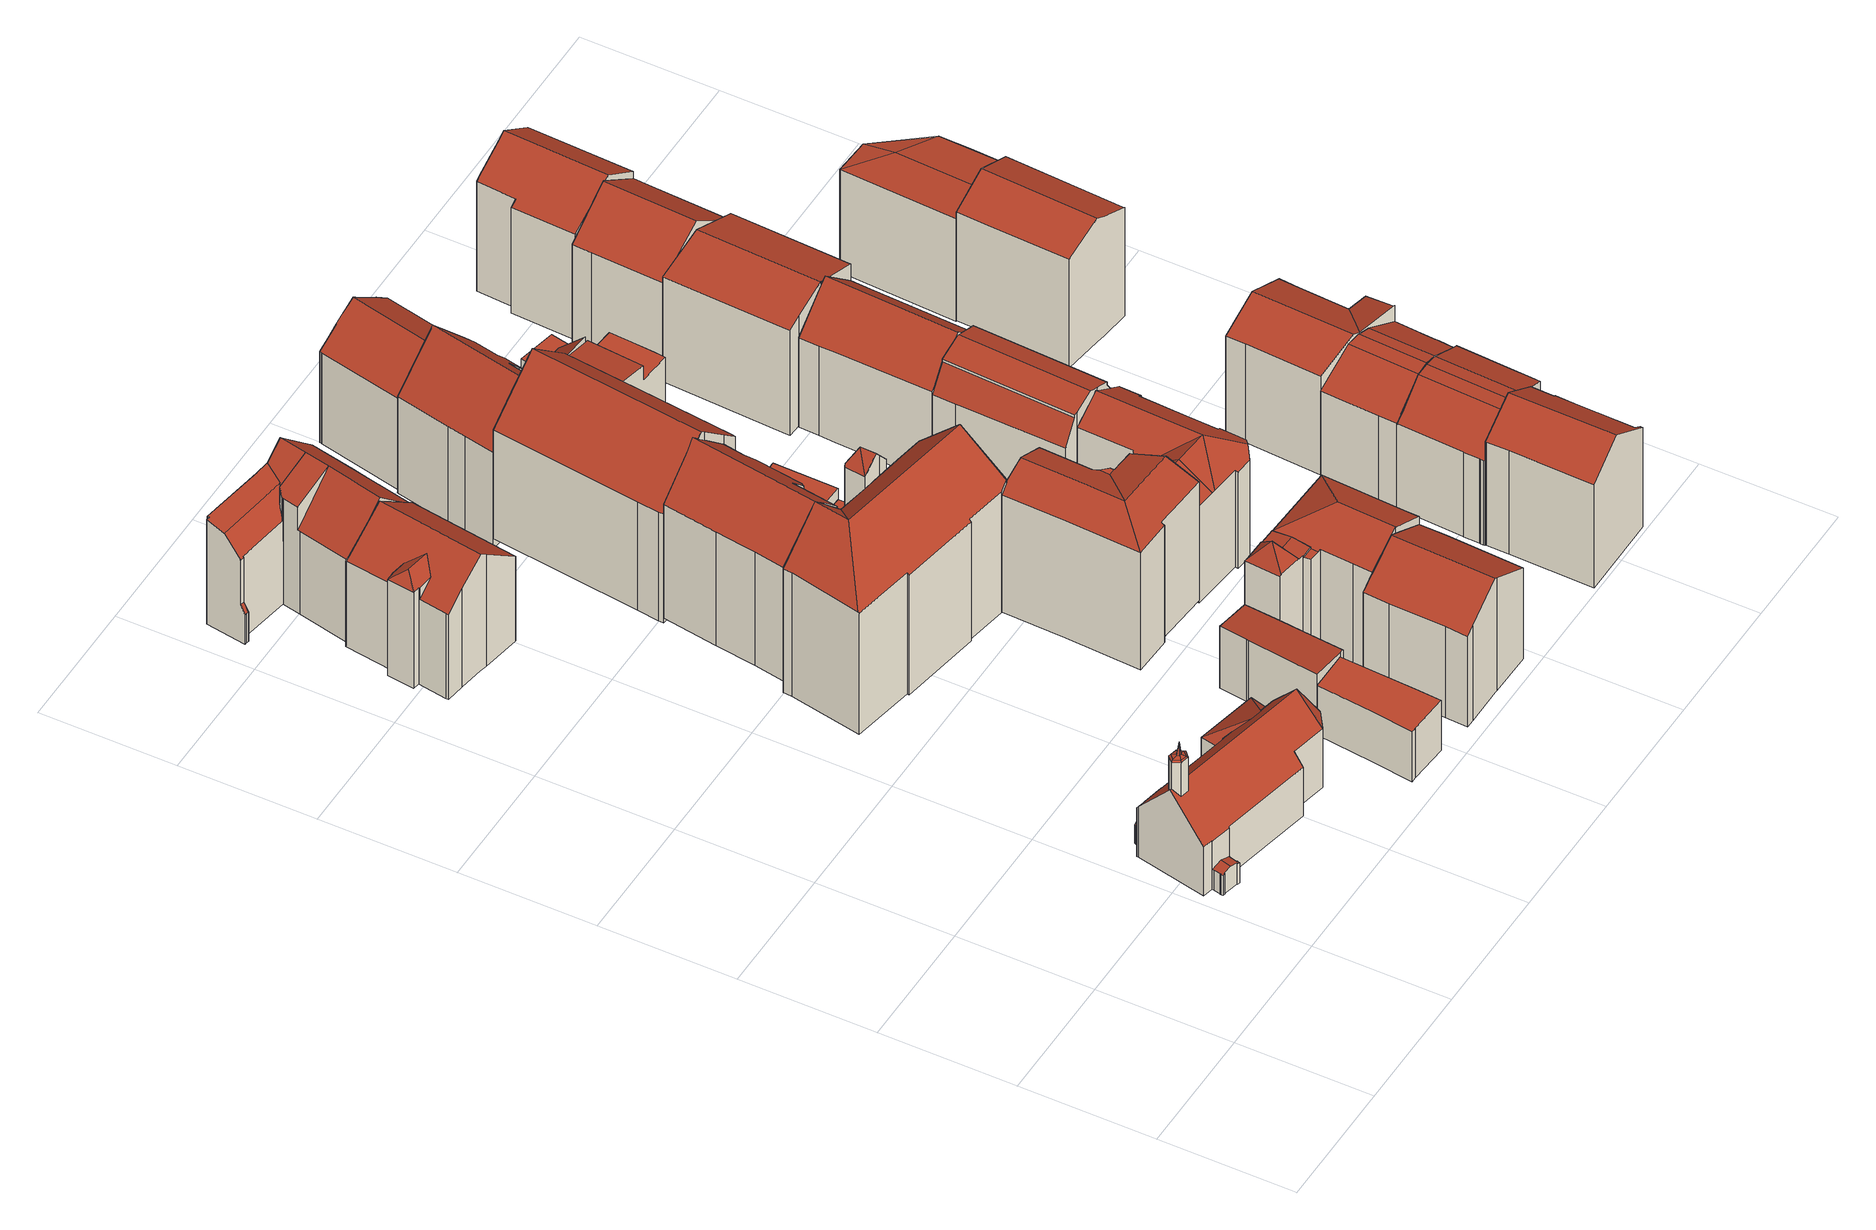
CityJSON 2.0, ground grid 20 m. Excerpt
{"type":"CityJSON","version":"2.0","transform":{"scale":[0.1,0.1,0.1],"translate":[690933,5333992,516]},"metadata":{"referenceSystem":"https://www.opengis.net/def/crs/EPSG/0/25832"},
"CityObjects":{
"building1":{"type":"Building","attributes":{"name":"St. Stephan","Gemeindeschluessel":"09162000","HoeheDach":"541.600","HoeheGrund":"519.610","Methode":"2000","NiedrigsteTraufeDesGebaeudes":"522.670","Geometrietyp2DReferenz":"3000","function":"31001_3041","roofType":"3100","measuredHeight":21.99,"storeysAboveGround":1},"geometry":[{"type":"MultiSurface","lod":"2","boundaries":[[[0,1,2,3]],[[4,5,6]],[[7,8,4]],[[4,6,9]],[[6,5,10,11]],[[12,13,14,15]],[[16,17,18,19,20,21,22,23,24]],[[25,26,27,28,29]],[[30,31,32]],[[33,34,35,36]],[[37,38,39,40]],[[41,15,14,23,22]],[[42,43,44,45]],[[46,47,48,49]],[[50,51,29,52,31]],[[53,54,13,12]],[[55,56,57,58]],[[59,60,61,62]],[[25,63,64,65,66,67,68,69,0,3,55,58,53,12,15,41,70,71,72,73,74,75,76,77,37,40,78,79,80,81,42,45,82,83,84,59,62,85,86,46,49,87,33,36,26]],[[63,51,50,64]],[[88,89,28,27,35,90]],[[41,22,21,70]],[[89,52,29,28]],[[75,74,17,16,91,92]],[[8,5,4]],[[66,65,93,30,32]],[[14,13,54,57,56,2,1,94,24,23]],[[84,95,60,59]],[[96,97,9,98]],[[99,100,101,102]],[[103,104,39,38,105,106,102,107,108,109,31,52,88,90,110,111,112,48,47]],[[67,113,114,68]],[[100,96,98,101]],[[115,116,114,113,32,31,109,117,99,102,106,118,92,91]],[[30,93,50,31]],[[98,11,119,101]],[[8,120,10,5]],[[3,2,56,55]],[[121,122,120,123]],[[103,124,125,126,104]],[[80,127,128,81]],[[36,35,27,26]],[[62,61,129,85]],[[73,18,17,74]],[[120,122,130,10]],[[109,122,121,117]],[[72,19,18,73]],[[125,131,44,43,128,127,132,133,134,126]],[[46,86,135,124,103,47]],[[58,57,54,53]],[[9,6,11,98]],[[77,105,38,37]],[[121,123,96,100]],[[115,91,16,24,94]],[[79,132,127,80]],[[88,52,89]],[[113,67,66,32]],[[102,101,119,107]],[[83,136,95,84]],[[124,135,129,61,60,95,136,137,131,125]],[[123,7,97,96]],[[82,45,44,131,137]],[[25,29,51,63]],[[117,121,100,99]],[[71,20,19,72]],[[75,92,118,76]],[[85,129,135,86]],[[87,138,34,33]],[[110,90,35,34,138]],[[64,50,93,65]],[[7,4,97]],[[77,76,118,106,105]],[[97,4,9]],[[87,49,48,112,139,138]],[[81,128,43,42]],[[82,137,136,83]],[[78,40,39,104,126,134]],[[110,138,139,111]],[[11,10,130,119]],[[134,133,78]],[[123,120,8,7]],[[0,69,116,115,94,1]],[[139,112,111]],[[107,119,130,108]],[[78,133,132,79]],[[108,130,122,109]],[[68,114,116,69]],[[70,21,20,71]]],"semantics":{"surfaces":[{"type":"WallSurface"},{"type":"RoofSurface"},{"type":"GroundSurface"}],"values":[0,1,1,1,1,0,1,0,1,0,0,0,0,0,1,0,0,0,2,0,1,0,0,0,1,0,1,0,1,0,1,0,1,1,1,1,1,0,1,0,0,0,0,0,1,0,0,1,0,0,1,0,1,0,0,0,0,0,0,1,1,0,0,0,0,0,0,0,1,0,1,0,1,0,0,0,0,1,1,0,1,0,0,0,0,0,0,0]}}]},
"building2":{"type":"Building","attributes":{"Gemeindeschluessel":"09162000","HoeheDach":"539.620","HoeheGrund":"519.571","Methode":"2000","NiedrigsteTraufeDesGebaeudes":"534.230","Geometrietyp2DReferenz":"3000","function":"31001_1000","roofType":"3100","measuredHeight":20.05,"storeysAboveGround":4},"geometry":[{"type":"MultiSurface","lod":"2","boundaries":[[[140,141,142,143,144,145]],[[145,144,146,147]],[[143,142,148,149,150]],[[151,152,153,154,155,156]],[[157,158,159,150,149]],[[160,161,162]],[[163,160,162,156,155,164]],[[165,162,161,166]],[[163,167,168,169,161,160]],[[170,171,159,158]],[[140,145,147,152,151,165,166,172,170,158,157,173,141]],[[164,155,154]],[[170,172,169,168,174,171]],[[143,150,159,171,174,167,163,164,154,153,146,144]],[[157,149,148,173]],[[147,146,153,152]],[[174,168,167]],[[151,156,162,165]],[[173,148,142,141]],[[172,166,161,169]]],"semantics":{"surfaces":[{"type":"WallSurface"},{"type":"RoofSurface"},{"type":"GroundSurface"}],"values":[0,0,1,0,0,1,1,0,1,0,2,0,0,1,0,0,0,0,0,0]}}]},
"building3":{"type":"Building","attributes":{"Gemeindeschluessel":"09162000","HoeheDach":"540.103","HoeheGrund":"519.562","Methode":"2000","NiedrigsteTraufeDesGebaeudes":"524.624","Geometrietyp2DReferenz":"3000","function":"31001_1000","roofType":"2100","measuredHeight":20.54,"storeysAboveGround":4},"geometry":[{"type":"MultiSurface","lod":"2","boundaries":[[[175,176,177,178]],[[179,180,181,182,183,184]],[[185,186,187,188]],[[189,190,191,192]],[[193,194,195,186,185,196]],[[197,198,199,200]],[[201,202,190,189]],[[203,204,177,176,199,198,205,206]],[[207,192,191,208,209,206,205]],[[200,199,176,175]],[[210,211,187,186,195,184,183]],[[158,180,179,194,193,201,189,192,207,197,200,175,178,212,213,214,215,157]],[[158,216,181,180]],[[207,205,198,197]],[[212,178,177,204,217,218]],[[213,219,220,214]],[[215,221,222,157]],[[158,157,222,223,216]],[[214,220,221,215]],[[211,217,204,203,188]],[[222,221,220,219,218,217,211,210,223]],[[212,218,219,213]],[[188,187,211]],[[224,225,209,208]],[[201,193,196,225,224,202]],[[223,210,182,181,216]],[[225,196,185,188,203,206,209]],[[210,183,182]],[[179,184,195,194]],[[190,202,224,208,191]]],"semantics":{"surfaces":[{"type":"WallSurface"},{"type":"RoofSurface"},{"type":"GroundSurface"}],"values":[0,0,0,0,0,0,0,1,0,0,1,2,0,0,0,0,0,0,0,1,1,0,0,0,0,1,1,0,0,1]}}]},
"building4":{"type":"Building","attributes":{"Gemeindeschluessel":"09162000","HoeheDach":"526.042","HoeheGrund":"517.400","Methode":"1000","NiedrigsteTraufeDesGebaeudes":"526.042","Geometrietyp2DReferenz":"3000","function":"31001_9998","roofType":"1000","measuredHeight":8.64,"storeysAboveGround":3},"geometry":[{"type":"MultiSurface","lod":"2","boundaries":[[[226,227,228,229,230,231,232,233,234,235]],[[236,237,227,226,235,238]],[[239,240,241,237,236,238,242,243,244,245]],[[240,229,228,241]],[[241,228,227,237]],[[235,234,233,243,242,238]],[[232,231,245,244,243,233]],[[240,239,245,231,230,229]]],"semantics":{"surfaces":[{"type":"RoofSurface"},{"type":"WallSurface"},{"type":"GroundSurface"}],"values":[0,1,2,1,1,1,1,1]}}]},
"building5":{"type":"Building","attributes":{"Gemeindeschluessel":"09162000","HoeheDach":"545.500","HoeheGrund":"517.655","Methode":"2000","NiedrigsteTraufeDesGebaeudes":"538.181","Geometrietyp2DReferenz":"3000","function":"31001_1000","roofType":"3100","measuredHeight":27.84,"storeysAboveGround":5},"geometry":[{"type":"MultiSurface","lod":"2","boundaries":[[[246,247,248,249,250]],[[251,252,253,254,255]],[[251,255,256,257]],[[254,258,249,248,259,260,261,262,256,255]],[[258,263,264,250,249]],[[251,257,265,266,267,268,247,246,269,270,271,272,273,274,252]],[[274,275,253,252]],[[272,276,277,273]],[[254,253,275,277,276,278,279,258]],[[257,256,262,265]],[[273,277,275,274]],[[260,267,266,261]],[[278,271,270,280,279]],[[246,250,264,269]],[[265,262,261,266]],[[268,259,248,247]],[[271,278,276,272]],[[270,269,264,263,280]],[[267,260,259,268]],[[279,280,263,258]]],"semantics":{"surfaces":[{"type":"WallSurface"},{"type":"RoofSurface"},{"type":"GroundSurface"}],"values":[0,0,0,1,1,2,0,0,1,0,0,0,0,0,0,0,0,0,0,1]}}]},
"building6":{"type":"Building","attributes":{"Gemeindeschluessel":"09162000","HoeheDach":"545.510","HoeheGrund":"519.600","Methode":"1000","NiedrigsteTraufeDesGebaeudes":"537.905","Geometrietyp2DReferenz":"3000","function":"31001_1000","roofType":"3100","measuredHeight":25.91,"storeysAboveGround":5},"geometry":[{"type":"MultiSurface","lod":"2","boundaries":[[[263,281,282,283,284,285,286]],[[287,288,289,290]],[[291,292,293,294]],[[295,296,297,298,299,300,289,288,293,292,301,302,281,263]],[[303,286,285,304]],[[305,306,307,298,297,296]],[[308,299,298,307]],[[309,283,282,310]],[[290,311,308,307,306,305,312,313,303,304,314,309,310,315,316,317,291,294,287]],[[313,312,305,296,295,263,286,303]],[[301,292,291,317,316,302]],[[281,302,316,315,310,282]],[[314,284,283,309]],[[308,311,290,289,300,299]],[[294,293,288,287]],[[304,285,284,314]]],"semantics":{"surfaces":[{"type":"RoofSurface"},{"type":"WallSurface"},{"type":"GroundSurface"}],"values":[0,1,1,0,1,1,1,1,2,1,1,1,1,1,1,1]}}]},
"building7":{"type":"Building","attributes":{"Gemeindeschluessel":"09162000","HoeheDach":"527.859","HoeheGrund":"517.197","Methode":"1000","NiedrigsteTraufeDesGebaeudes":"526.526","Geometrietyp2DReferenz":"3000","function":"31001_1000","roofType":"2100","measuredHeight":10.66,"storeysAboveGround":3},"geometry":[{"type":"MultiSurface","lod":"2","boundaries":[[[318,319,320,321]],[[322,323,324,325]],[[325,324,319,318]],[[326,327,328,329]],[[330,331,327,326]],[[332,333,329,328,334,335]],[[321,320,336,337]],[[338,332,335,339,323,322]],[[337,336,331,330]],[[329,333,332,338,322,325,318,321,337,330,326]],[[323,339,335,334,328,327,331,336,320,319,324]]],"semantics":{"surfaces":[{"type":"WallSurface"},{"type":"GroundSurface"},{"type":"RoofSurface"}],"values":[0,0,0,0,0,0,0,0,0,1,2]}}]},
"building8":{"type":"Building","attributes":{"Gemeindeschluessel":"09162000","HoeheDach":"545.134","HoeheGrund":"518.835","Methode":"2000","NiedrigsteTraufeDesGebaeudes":"537.544","Geometrietyp2DReferenz":"3000","function":"31001_1000","roofType":"3100","measuredHeight":26.3,"storeysAboveGround":6},"geometry":[{"type":"MultiSurface","lod":"2","boundaries":[[[340,341,342,343]],[[344,345,346,347]],[[348,349,350,351,352,353]],[[354,355,356,357]],[[358,359,360,361]],[[361,362,344,347,354,357,363,364,340,343,353,352,351,365,366,367,368,358]],[[363,357,356,369,370,364]],[[371,372,366,365,351,350]],[[356,355,346,345,373,360,359,374,375,369]],[[347,346,355,354]],[[375,374,368,367,366,372]],[[364,370,341,340]],[[343,342,348,353]],[[368,374,359,358]],[[370,369,375,372,371,350,349,348,342,341]],[[362,373,345,344]],[[361,360,373,362]]],"semantics":{"surfaces":[{"type":"WallSurface"},{"type":"GroundSurface"},{"type":"RoofSurface"}],"values":[0,0,0,0,0,1,0,0,2,0,0,0,0,0,2,0,0]}}]},
"building9":{"type":"Building","attributes":{"Gemeindeschluessel":"09162000","HoeheDach":"544.350","HoeheGrund":"517.580","Methode":"2000","NiedrigsteTraufeDesGebaeudes":"522.026","Geometrietyp2DReferenz":"3000","function":"31001_1000","roofType":"1000","measuredHeight":26.77,"storeysAboveGround":1},"geometry":[{"type":"MultiSurface","lod":"2","boundaries":[[[376,377,378,274]],[[376,274,379,380,381,272,382,383,384,385,386,387,388,389,390,391,392,393,394]],[[395,396,397,398]],[[399,398,400]],[[391,401,402,392]],[[403,404,405,406,407]],[[407,408,397,409,403]],[[409,397,396,410]],[[392,402,411,393]],[[404,412,405]],[[406,405,412,389,388,387]],[[413,414,408,407,406,387,386,385,384]],[[398,414,413,400]],[[381,380,379,415,410,396,395,416,272]],[[383,400,413,384]],[[404,417,401,391,390,389,412]],[[416,395,398,399]],[[382,272,416,399,400,383]],[[274,378,415,379]],[[415,378,377,418,411,402,401,417,409,410]],[[398,397,408,414]],[[403,409,417,404]],[[393,411,418,394]],[[394,418,377,376]]],"semantics":{"surfaces":[{"type":"WallSurface"},{"type":"GroundSurface"},{"type":"RoofSurface"}],"values":[0,1,2,2,0,2,0,0,0,2,0,0,2,0,0,0,2,0,0,2,2,0,0,0]}}]},
"building10":{"type":"Building","attributes":{"Gemeindeschluessel":"09162000","HoeheDach":"536.397","HoeheGrund":"516.670","Methode":"1000","NiedrigsteTraufeDesGebaeudes":"532.346","Geometrietyp2DReferenz":"3000","function":"31001_9998","roofType":"3100","measuredHeight":19.73,"storeysAboveGround":4},"geometry":[{"type":"MultiSurface","lod":"2","boundaries":[[[419,420,421,422]],[[423,424,425,426]],[[427,428,429,430,431,432,433,434]],[[435,436,437,438]],[[438,437,439,440]],[[419,422,441,442,423,426,435,438,440,433,432,431,430,443]],[[442,441,444,445,424,423]],[[430,429,446,443]],[[443,446,420,419]],[[444,421,420,446,429,428,445]],[[426,425,436,435]],[[424,445,428,427,434,439,437,436,425]],[[422,421,444,441]],[[440,439,434,433]]],"semantics":{"surfaces":[{"type":"WallSurface"},{"type":"GroundSurface"},{"type":"RoofSurface"}],"values":[0,0,0,0,0,1,0,0,0,2,0,2,0,0]}}]},
"building11":{"type":"Building","attributes":{"Gemeindeschluessel":"09162000","HoeheDach":"540.119","HoeheGrund":"517.720","Methode":"2000","NiedrigsteTraufeDesGebaeudes":"537.859","Geometrietyp2DReferenz":"3000","function":"31001_1000","roofType":"3100","measuredHeight":22.4,"storeysAboveGround":5},"geometry":[{"type":"MultiSurface","lod":"2","boundaries":[[[447,448,449,450]],[[451,452,453,454,455,456,457,447,450,458,459,460,461,462,463,464,465,466,467]],[[460,468,469,461]],[[470,471,448,447,457,456]],[[454,472,473,455]],[[461,469,474,462]],[[475,476,477,478]],[[478,477,474,469,468,479,480,481]],[[482,452,451,467,483,484]],[[485,484,483,486,475,478,481]],[[455,473,470,456]],[[473,472,487,482,484,485,481,470]],[[466,465,464,476,475,486]],[[453,452,482,487,472,454]],[[479,468,460,459,458,488]],[[481,480,479,488,449,448,471,470]],[[466,486,483,467]],[[450,449,488,458]],[[477,476,464,463,462,474]]],"semantics":{"surfaces":[{"type":"WallSurface"},{"type":"GroundSurface"},{"type":"RoofSurface"}],"values":[0,1,0,0,0,0,2,2,0,2,0,2,0,0,0,2,0,0,0]}}]},
"building12":{"type":"Building","attributes":{"Gemeindeschluessel":"09162000","HoeheDach":"537.380","HoeheGrund":"516.340","Methode":"2000","NiedrigsteTraufeDesGebaeudes":"533.740","Geometrietyp2DReferenz":"3000","function":"31001_1000","roofType":"3200","measuredHeight":21.04,"storeysAboveGround":4},"geometry":[{"type":"MultiSurface","lod":"2","boundaries":[[[489,490,491]],[[492,493,494,495]],[[496,497,498,499,500,501,502,503]],[[504,505,506,507]],[[508,509,510,511]],[[512,513,514,515,516]],[[500,499,505,504]],[[511,510,517,518]],[[507,506,519,520]],[[521,522,523,498,497,524,492,525,517,510,509]],[[493,492,524,497,496,526]],[[504,507,520,527,508,511,518,528,529,530,531,532,533,534,516,515,535,502,501,500]],[[536,537,538]],[[490,539,514,513]],[[528,518,517,525,540,529]],[[491,490,513,512]],[[541,542,543,536]],[[489,537,536,543,542,544,539,490]],[[545,544,542]],[[539,544,545,503,502,535,515,514]],[[530,529,540,495,494,546,531]],[[534,533,532,531,546,538,537,489,491,512,516]],[[526,496,503,545,542,541]],[[523,499,498]],[[546,494,493,526,541,536,538]],[[540,525,492,495]],[[527,520,519,522,521,509,508]],[[519,506,505,499,523,522]]],"semantics":{"surfaces":[{"type":"RoofSurface"},{"type":"WallSurface"},{"type":"GroundSurface"}],"values":[0,1,1,1,1,1,1,1,1,0,1,2,1,0,1,0,1,0,1,1,1,1,0,0,0,0,1,0]}}]},
"building13":{"type":"Building","attributes":{"Gemeindeschluessel":"09162000","HoeheDach":"525.950","HoeheGrund":"518.640","Methode":"2000","NiedrigsteTraufeDesGebaeudes":"525.950","Geometrietyp2DReferenz":"3000","function":"31001_2000","roofType":"1000","measuredHeight":7.31},"geometry":[{"type":"MultiSurface","lod":"2","boundaries":[[[547,548,549,550]],[[547,550,551,552,553,554]],[[547,554,555,548]],[[548,555,556,557,558,549]],[[550,549,558,551]],[[551,558,557,552]],[[556,555,554,553,552,557]]],"semantics":{"surfaces":[{"type":"WallSurface"},{"type":"GroundSurface"},{"type":"RoofSurface"}],"values":[0,1,0,2,0,0,0]}}]},
"building14":{"type":"Building","attributes":{"Gemeindeschluessel":"09162000","HoeheDach":"541.120","HoeheGrund":"517.080","Methode":"2000","NiedrigsteTraufeDesGebaeudes":"530.320","Geometrietyp2DReferenz":"3000","function":"31001_9998","roofType":"3100","measuredHeight":24.04,"storeysAboveGround":4},"geometry":[{"type":"MultiSurface","lod":"2","boundaries":[[[559,560,561,562,563,564,565,566,567,568,569,570,571,572,573,574,575,576,577,578,579,580,581]],[[577,576,582,583,584,585]],[[564,586,587,565]],[[588,589,574,573]],[[578,590,591,579]],[[561,560,592,593,594]],[[569,595,596,570]],[[597,582,576,575]],[[580,598,599,581]],[[600,594,593,601,587,586,602]],[[559,603,592,560]],[[604,605,568,567]],[[563,602,586,564]],[[571,606,607,572]],[[562,600,602,563]],[[608,609,584,583]],[[597,589,588,607,606,596,595,605,604,610,601,593,592,603,608,583,582]],[[559,581,599,609,608,603]],[[599,598,591,590,585,584,609]],[[568,605,595,569]],[[566,610,604,567]],[[574,589,597,575]],[[579,591,598,580]],[[600,562,561,594]],[[572,607,588,573]],[[570,596,606,571]],[[577,585,590,578]],[[566,565,587,601,610]]],"semantics":{"surfaces":[{"type":"GroundSurface"},{"type":"WallSurface"},{"type":"RoofSurface"}],"values":[0,1,1,1,1,1,1,1,1,2,1,1,1,1,1,1,2,1,2,1,1,1,1,1,1,1,1,1]}}]},
"building15":{"type":"Building","attributes":{"Gemeindeschluessel":"09162000","HoeheDach":"538.233","HoeheGrund":"517.670","Methode":"1000","NiedrigsteTraufeDesGebaeudes":"533.382","Geometrietyp2DReferenz":"3000","function":"31001_1000","roofType":"3100","measuredHeight":20.56,"storeysAboveGround":4},"geometry":[{"type":"MultiSurface","lod":"2","boundaries":[[[611,612,613,614,615,616,617,618,619,620,621,622,623,624,625,626,627]],[[619,628,629,620]],[[615,630,631,616]],[[624,632,633,625]],[[625,633,634,626]],[[626,634,635,627]],[[611,636,637,612]],[[614,613,638,639,630,615]],[[640,641,622,621,620,629]],[[612,637,638,613]],[[638,637,636,635,634,633,632,642,639]],[[643,644,618,617]],[[639,642,641,640,629,628,644,643,631,630]],[[618,644,628,619]],[[616,631,643,617]],[[642,632,624,623,622,641]],[[627,635,636,611]]],"semantics":{"surfaces":[{"type":"GroundSurface"},{"type":"WallSurface"},{"type":"RoofSurface"}],"values":[0,1,1,1,1,1,1,1,1,1,2,1,2,1,1,1,1]}}]},
"building16":{"type":"Building","attributes":{"Gemeindeschluessel":"09162000","HoeheDach":"537.794","HoeheGrund":"516.930","Methode":"2000","NiedrigsteTraufeDesGebaeudes":"534.367","Geometrietyp2DReferenz":"3000","function":"31001_1000","roofType":"2100","measuredHeight":20.86,"storeysAboveGround":5},"geometry":[{"type":"MultiSurface","lod":"2","boundaries":[[[645,646,647,599,648]],[[649,650,651,652,653]],[[654,655,649,653,645,648,656]],[[652,646,645,653]],[[657,599,647,658]],[[656,648,599,657]],[[646,652,651,659,660,658,647]],[[661,655,654,656,657,658,660,659]],[[655,661,659,651,650,649]]],"semantics":{"surfaces":[{"type":"RoofSurface"},{"type":"WallSurface"},{"type":"GroundSurface"}],"values":[0,0,1,1,1,1,1,2,1]}}]},
"building17":{"type":"Building","attributes":{"Gemeindeschluessel":"09162000","HoeheDach":"537.196","HoeheGrund":"517.220","Methode":"2000","NiedrigsteTraufeDesGebaeudes":"533.615","Geometrietyp2DReferenz":"3000","function":"31001_1000","roofType":"3100","measuredHeight":19.98,"storeysAboveGround":4},"geometry":[{"type":"MultiSurface","lod":"2","boundaries":[[[662,663,664,665,666,667,668,669,670,671,672,673,674,675,676,677,678,679,680,681,682,683,684,685,686,687]],[[688,689,690,691,692,693,694,695,696,697,698,699,700]],[[687,695,694,662]],[[670,701,702,671]],[[681,703,704,682]],[[700,699,698,705,704,703,706,707]],[[700,707,708]],[[685,697,696,686]],[[676,709,710,677]],[[665,664,663,693,692,691]],[[711,700,708,712]],[[707,706,713,714]],[[662,694,693,663]],[[712,708,715,716]],[[708,707,714,710,709,715]],[[665,691,690,666]],[[713,706,703,681,680,679]],[[669,717,701,670]],[[716,715,709,676,675,674]],[[710,714,713,679,678,677]],[[705,698,697,685,684,683,682,704]],[[702,701,717,688,700,711]],[[666,690,689,667]],[[686,696,695,687]],[[673,672,671,702,711,712,716,674]],[[669,668,667,689,688,717]]],"semantics":{"surfaces":[{"type":"GroundSurface"},{"type":"RoofSurface"},{"type":"WallSurface"}],"values":[0,1,2,2,2,1,1,2,2,2,1,1,2,1,1,2,2,2,2,2,2,1,2,2,2,2]}}]},
"building18":{"type":"Building","attributes":{"Gemeindeschluessel":"09162000","HoeheDach":"537.987","HoeheGrund":"517.260","Methode":"2000","NiedrigsteTraufeDesGebaeudes":"532.392","Geometrietyp2DReferenz":"3000","function":"31001_1000","roofType":"3100","measuredHeight":20.73,"storeysAboveGround":4},"geometry":[{"type":"MultiSurface","lod":"2","boundaries":[[[718,719,720,721,722,723,724,725,726,727,728,729,730,731,732]],[[733,719,718,732,734,735,736]],[[737,738,739,740,741,742,743]],[[744,734,732,731]],[[745,738,737,743,746,747,748,749,750,751,744,731,730,729,728,727,726]],[[752,753,721,720,754]],[[749,748,752,754,733,736,750]],[[736,735,734,744,751,750]],[[747,746,743,742,755,753,752,748]],[[745,756,739,738]],[[733,754,720,719]],[[726,725,756,745]],[[739,756,725,724,740]],[[724,723,741,740]],[[755,742,741,723,722,721,753]]],"semantics":{"surfaces":[{"type":"WallSurface"},{"type":"RoofSurface"},{"type":"GroundSurface"}],"values":[0,1,0,0,2,1,0,0,0,0,0,0,1,0,1]}}]},
"building19":{"type":"Building","attributes":{"Gemeindeschluessel":"09162000","HoeheDach":"522.756","HoeheGrund":"517.091","Methode":"1000","NiedrigsteTraufeDesGebaeudes":"522.121","Geometrietyp2DReferenz":"3000","function":"31001_2000","roofType":"1000","measuredHeight":5.67},"geometry":[{"type":"MultiSurface","lod":"2","boundaries":[[[757,758,759,760]],[[761,760,759,762,763,764,580]],[[765,766,767,768]],[[764,769,770,579,771,580]],[[759,758,772,773,774,767,766,775,762]],[[763,775,776,770,769,764]],[[777,778,779,774,773,772]],[[776,766,765,579,770]],[[775,766,776]],[[778,777,757,760,761,580,771,579,765,768,779]],[[777,772,758,757]],[[768,767,774,779]],[[775,763,762]]],"semantics":{"surfaces":[{"type":"WallSurface"},{"type":"RoofSurface"},{"type":"GroundSurface"}],"values":[0,0,0,0,1,1,0,0,0,2,0,0,0]}}]},
"building20":{"type":"Building","attributes":{"Gemeindeschluessel":"09162000","HoeheDach":"519.410","HoeheGrund":"517.196","Methode":"2000","NiedrigsteTraufeDesGebaeudes":"519.410","Geometrietyp2DReferenz":"3000","function":"31001_2000","roofType":"1000","measuredHeight":2.21},"geometry":[{"type":"MultiSurface","lod":"2","boundaries":[[[780,781,782,783]],[[784,785,786,787]],[[781,788,786,785,789,782]],[[783,790,784,787,791,780]],[[783,782,789,790]],[[791,788,781,780]],[[790,789,785,784]],[[787,786,788,791]]],"semantics":{"surfaces":[{"type":"WallSurface"},{"type":"RoofSurface"},{"type":"GroundSurface"}],"values":[0,0,1,2,0,0,0,0]}}]},
"building21":{"type":"Building","attributes":{"Gemeindeschluessel":"09162000","HoeheDach":"538.640","HoeheGrund":"517.011","Methode":"2000","NiedrigsteTraufeDesGebaeudes":"534.213","Geometrietyp2DReferenz":"3000","function":"31001_1000","roofType":"3100","measuredHeight":21.63,"storeysAboveGround":6},"geometry":[{"type":"MultiSurface","lod":"2","boundaries":[[[792,793,794,795,796,797]],[[798,799,800,801]],[[802,803,804,805]],[[806,807,794,793]],[[808,809,810,811,812]],[[812,811,805,804]],[[813,814,815,816]],[[807,817,815,814,800,799,809,808,795,794]],[[807,806,818,817]],[[812,804,803,796,795,808]],[[810,809,799,798]],[[816,815,817,818]],[[801,800,814,813]],[[797,796,803,802]],[[811,810,798,801,813,816,818,806,793,792,797,802,805]]],"semantics":{"surfaces":[{"type":"WallSurface"},{"type":"RoofSurface"},{"type":"GroundSurface"}],"values":[0,0,0,0,0,0,0,1,0,1,0,0,0,0,2]}}]},
"building22":{"type":"Building","attributes":{"Gemeindeschluessel":"09162000","HoeheDach":"538.435","HoeheGrund":"517.250","Methode":"1000","NiedrigsteTraufeDesGebaeudes":"532.627","Geometrietyp2DReferenz":"3000","function":"31001_1000","roofType":"3100","measuredHeight":21.18,"storeysAboveGround":4},"geometry":[{"type":"MultiSurface","lod":"2","boundaries":[[[819,820,821,822]],[[823,824,825,826,827,828,829,830]],[[829,831,832,833,834,830]],[[833,832,835,836]],[[837,820,819,836,835]],[[838,839,822,821]],[[839,838,840,841]],[[828,821,820,837,835,832,831,829]],[[827,826,840,838,821,828]],[[841,825,824,823,830,834,833,836,819,822,839]],[[841,840,826,825]]],"semantics":{"surfaces":[{"type":"WallSurface"},{"type":"RoofSurface"},{"type":"GroundSurface"}],"values":[0,0,0,0,0,0,0,1,1,2,0]}}]},
"building23":{"type":"Building","attributes":{"Gemeindeschluessel":"09162000","HoeheDach":"536.139","HoeheGrund":"516.870","Methode":"2000","NiedrigsteTraufeDesGebaeudes":"531.440","Geometrietyp2DReferenz":"3000","function":"31001_1000","roofType":"2100","measuredHeight":19.27,"storeysAboveGround":4},"geometry":[{"type":"MultiSurface","lod":"2","boundaries":[[[842,843,844,845,846,847]],[[848,849,845,844,850,851,852,853,854,855]],[[856,857,858,859]],[[860,859,858,861,862,848,855]],[[863,864,865,866]],[[867,868,869,870,842,847,871,849]],[[858,857,872,873,874,865,864,869,868,861]],[[875,873,872,876]],[[861,868,867,862]],[[877,851,850,878]],[[866,865,874,879]],[[878,850,844,843]],[[846,845,849,871]],[[876,872,857,856]],[[880,853,852,881]],[[860,855,854,882]],[[871,847,846]],[[881,852,851,877]],[[870,869,864,863]],[[879,874,873,875]],[[882,854,853,880]],[[860,882,880,881,877,878,843,842,870,863,866,879,875,876,856,859]],[[867,849,848,862]]],"semantics":{"surfaces":[{"type":"WallSurface"},{"type":"RoofSurface"},{"type":"GroundSurface"}],"values":[0,1,0,0,0,0,1,0,1,0,0,0,0,0,0,0,1,0,0,0,0,2,1]}}]},
"building24":{"type":"Building","attributes":{"Gemeindeschluessel":"09162000","HoeheDach":"538.160","HoeheGrund":"517.430","Methode":"2000","NiedrigsteTraufeDesGebaeudes":"535.489","Geometrietyp2DReferenz":"3000","function":"31001_1000","roofType":"3100","measuredHeight":20.73,"storeysAboveGround":4},"geometry":[{"type":"MultiSurface","lod":"2","boundaries":[[[883,884,885,886]],[[887,888,889,890]],[[891,889,888,892,893,894]],[[890,889,891,895]],[[896,895,891,894,884,883]],[[887,890,895,896,883,886,897,898,899,900]],[[900,892,888,887]],[[884,894,893,901,902,885]],[[893,892,900,899,898,901]],[[885,902,901,898,897,886]]],"semantics":{"surfaces":[{"type":"WallSurface"},{"type":"RoofSurface"},{"type":"GroundSurface"}],"values":[0,0,1,0,0,2,0,1,0,0]}}]},
"building25":{"type":"Building","attributes":{"Gemeindeschluessel":"09162000","HoeheDach":"536.228","HoeheGrund":"516.425","Methode":"2000","NiedrigsteTraufeDesGebaeudes":"531.512","Geometrietyp2DReferenz":"3000","function":"31001_9998","roofType":"2100","measuredHeight":19.8,"storeysAboveGround":4},"geometry":[{"type":"MultiSurface","lod":"2","boundaries":[[[903,904,905,906]],[[907,908,909,910]],[[911,912,913,914,903,906,915,916]],[[915,917,918,916]],[[918,917,905,904,919,920,868]],[[911,921,922,912]],[[910,909,923,922,921]],[[914,913,923,909,908,920,919]],[[912,922,923,913]],[[868,920,908,907]],[[914,919,904,903]],[[911,916,918,868,907,910,921]],[[906,905,917,915]]],"semantics":{"surfaces":[{"type":"WallSurface"},{"type":"RoofSurface"},{"type":"GroundSurface"}],"values":[0,1,2,0,1,0,1,0,0,1,0,0,0]}}]},
"building26":{"type":"Building","attributes":{"Gemeindeschluessel":"09162000","HoeheDach":"539.700","HoeheGrund":"517.229","Methode":"2000","NiedrigsteTraufeDesGebaeudes":"534.369","Geometrietyp2DReferenz":"3000","function":"31001_9998","roofType":"3100","measuredHeight":22.47,"storeysAboveGround":5},"geometry":[{"type":"MultiSurface","lod":"2","boundaries":[[[924,925,926,927]],[[928,929,930,931]],[[931,932,933,934,935,924,927,928]],[[935,934,936,937,925,924]],[[931,930,938,939,932]],[[932,939,940,933]],[[930,929,926,925,937,938]],[[936,940,939,938,937]],[[927,926,929,928]],[[933,940,936,934]]],"semantics":{"surfaces":[{"type":"WallSurface"},{"type":"GroundSurface"},{"type":"RoofSurface"}],"values":[0,0,1,0,0,0,2,2,0,0]}}]},
"building27":{"type":"Building","attributes":{"Gemeindeschluessel":"09162000","HoeheDach":"536.830","HoeheGrund":"517.031","Methode":"2000","NiedrigsteTraufeDesGebaeudes":"533.970","Geometrietyp2DReferenz":"3000","function":"31001_9998","roofType":"3100","measuredHeight":19.8,"storeysAboveGround":5},"geometry":[{"type":"MultiSurface","lod":"2","boundaries":[[[941,942,943,944]],[[945,946,947,948]],[[943,942,949,945,948,950,951,952,953]],[[954,955,956,941,944]],[[942,941,956,949]],[[957,950,948,947]],[[958,954,944,943,953,959]],[[951,960,961,952]],[[954,958,957,947,946,955]],[[960,951,950,957]],[[945,949,956,955,946]],[[952,961,959,953]],[[960,957,958,959,961]]],"semantics":{"surfaces":[{"type":"WallSurface"},{"type":"GroundSurface"},{"type":"RoofSurface"}],"values":[0,0,1,2,0,0,0,0,2,0,0,0,2]}}]},
"building28":{"type":"Building","attributes":{"Gemeindeschluessel":"09162000","HoeheDach":"539.712","HoeheGrund":"517.210","Methode":"2000","NiedrigsteTraufeDesGebaeudes":"535.402","Geometrietyp2DReferenz":"3000","function":"31001_1000","roofType":"3100","measuredHeight":22.5,"storeysAboveGround":6},"geometry":[{"type":"MultiSurface","lod":"2","boundaries":[[[962,927,963,964]],[[935,965,966,967]],[[967,966,968,969]],[[970,971,972,973]],[[974,972,971,968,966,965,975,976,977]],[[969,968,971,970]],[[924,975,965,935]],[[962,964,977,976]],[[963,978,979,974,977,964]],[[973,972,974,979]],[[976,975,924,927,962]],[[927,924,935,967,969,970,973,979,978,963]]],"semantics":{"surfaces":[{"type":"WallSurface"},{"type":"RoofSurface"},{"type":"GroundSurface"}],"values":[0,0,0,0,1,0,0,1,0,0,0,2]}}]},
"building29":{"type":"Building","attributes":{"Gemeindeschluessel":"09162000","HoeheDach":"538.485","HoeheGrund":"517.220","Methode":"1000","NiedrigsteTraufeDesGebaeudes":"535.857","Geometrietyp2DReferenz":"3000","function":"31001_1000","roofType":"3100","measuredHeight":21.27,"storeysAboveGround":5},"geometry":[{"type":"MultiSurface","lod":"2","boundaries":[[[980,981,982,983,984,985]],[[986,987,988,982,981,980]],[[989,990,991,992,993,986,980,985]],[[988,987,994,995,996,997,983,982]],[[993,992,998,994,987,986]],[[991,999,995,994,998,992]],[[999,991,990,989,985,984,983,997,996,995]]],"semantics":{"surfaces":[{"type":"WallSurface"},{"type":"RoofSurface"},{"type":"GroundSurface"}],"values":[0,1,0,0,1,0,2]}}]},
"building30":{"type":"Building","attributes":{"Gemeindeschluessel":"09162000","HoeheDach":"535.200","HoeheGrund":"517.020","Methode":"2000","NiedrigsteTraufeDesGebaeudes":"534.684","Geometrietyp2DReferenz":"3000","function":"31001_1000","roofType":"9999","measuredHeight":18.18,"storeysAboveGround":5},"geometry":[{"type":"MultiSurface","lod":"2","boundaries":[[[1000,1001,1002,1003,1004,1005]],[[1006,1005,1007]],[[1008,1009,1002,1001,1010,1011]],[[1005,1004,1012,1007]],[[1013,1014,1007,1012]],[[1000,1005,1006]],[[1015,1006,1007,1014]],[[1016,1008,1011,1015,1014,1013]],[[1009,1008,1016,1013,1012,1004,1003,1002]],[[1011,1010,1001,1000,1006,1015]]],"semantics":{"surfaces":[{"type":"WallSurface"},{"type":"RoofSurface"},{"type":"GroundSurface"}],"values":[0,1,0,0,0,1,1,0,2,1]}}]}
},
"vertices":[
[231,134,36],[231,134,71],[230,134,71],[230,134,36],[212,196,256],[214,199,235],[211,199,235],[213,194,235],[215,196,235],[208,197,235],[219,203,233],[208,206,233],[223,119,36],[223,119,72],[224,120,72],[224,120,36],[200,142,71],[200,140,71],[198,128,71],[197,129,71],[197,125,71],[200,124,72],[200,125,72],[212,122,75],[216,139,75],[451,182,36],[457,185,36],[457,185,99],[451,182,104],[451,182,135],[456,129,136],[433,150,185],[429,111,138],[383,255,36],[383,255,99],[471,236,99],[471,236,36],[207,254,36],[207,254,120],[223,250,120],[223,250,36],[200,125,36],[231,268,36],[231,268,69],[231,267,69],[231,267,36],[254,244,36],[254,244,120],[370,220,119],[370,220,36],[462,161,136],[463,162,135],[446,191,135],[227,118,36],[227,118,71],[227,122,36],[227,122,71],[228,122,71],[228,122,36],[257,258,36],[257,258,67],[256,258,67],[256,258,36],[463,162,36],[462,161,36],[456,129,36],[429,111,36],[375,122,36],[372,107,36],[232,136,36],[200,124,36],[197,125,36],[197,129,36],[198,128,36],[200,140,36],[200,143,36],[185,146,36],[207,252,36],[224,253,36],[227,264,36],[226,265,36],[227,268,36],[254,262,36],[254,263,36],[258,262,36],[254,247,36],[255,247,36],[377,256,36],[424,196,135],[446,191,112],[419,193,139],[200,142,119],[200,143,120],[456,130,136],[231,135,71],[258,262,67],[205,190,233],[210,194,235],[201,199,233],[203,188,173],[203,188,231],[198,199,231],[198,199,185],[254,245,119],[223,251,119],[207,252,122],[196,200,185],[207,208,173],[221,205,173],[225,194,185],[400,197,139],[387,217,119],[370,221,119],[375,122,138],[372,107,120],[231,135,119],[232,136,120],[216,185,173],[185,146,120],[207,208,231],[222,194,233],[216,185,231],[225,194,231],[215,187,233],[254,245,67],[238,248,76],[223,251,67],[226,265,67],[227,268,67],[254,247,67],[221,205,231],[242,265,76],[227,264,67],[224,253,68],[224,253,67],[255,247,67],[254,263,69],[254,262,69],[377,256,99],[370,221,99],
[104,1135,36],[115,1133,36],[115,1133,229],[106,1135,236],[68,1141,206],[68,1141,36],[40,1145,182],[40,1145,36],[173,1123,182],[196,1283,182],[129,1293,236],[46,1191,36],[40,1149,36],[40,1149,182],[46,1190,183],[46,1190,202],[46,1191,202],[196,1283,36],[68,1303,36],[68,1303,187],[55,1211,217],[41,1233,202],[36,1193,202],[92,1205,217],[70,1187,202],[36,1193,36],[41,1233,36],[76,1229,202],[53,1233,202],[52,1232,202],[62,1304,36],[62,1304,183],[52,1232,36],[173,1123,36],[53,1233,183],
[18,1478,36],[18,1478,217],[117,1462,217],[117,1462,36],[91,1409,36],[85,1383,36],[85,1383,179],[86,1386,179],[86,1386,218],[91,1409,218],[91,1411,178],[91,1411,218],[104,1422,222],[104,1422,194],[7,1416,36],[7,1416,86],[4,1416,86],[4,1416,36],[12,1423,36],[91,1410,36],[91,1410,218],[12,1423,178],[14,1476,36],[14,1476,217],[18,1475,217],[18,1475,36],[11,1415,36],[11,1415,87],[123,1432,208],[139,1459,217],[13,1476,217],[9,1449,208],[13,1476,36],[5,1423,101],[5,1423,177],[149,1377,241],[157,1414,241],[172,1454,36],[230,1445,36],[216,1379,36],[211,1355,36],[68,1303,179],[165,1455,241],[172,1454,234],[230,1445,179],[216,1379,179],[211,1355,179],[196,1283,179],[131,1293,241],[11,1422,101],[11,1422,177],
[516,29,100],[520,29,100],[580,25,100],[582,58,100],[588,172,100],[588,174,100],[556,174,100],[529,174,100],[520,90,100],[512,29,100],[516,29,14],[520,29,14],[512,29,14],[588,172,14],[582,58,14],[580,25,14],[520,90,14],[529,174,14],[556,174,14],[588,174,14],
[271,782,16],[251,675,16],[251,675,225],[251,676,226],[271,782,229],[547,628,16],[548,696,16],[548,696,294],[548,695,295],[547,628,231],[531,626,225],[531,626,16],[329,733,295],[344,658,225],[344,655,222],[467,634,222],[467,637,225],[338,786,295],[272,795,229],[467,637,16],[467,634,16],[344,655,16],[344,658,16],[272,795,16],[382,779,16],[440,770,16],[469,766,16],[505,761,16],[549,754,16],[549,754,238],[469,766,240],[505,761,239],[440,770,240],[390,778,241],[382,779,250],
[365,976,295],[353,976,284],[299,981,232],[287,900,232],[279,839,232],[272,795,232],[438,926,36],[438,926,219],[426,854,221],[426,854,36],[434,970,36],[434,970,229],[428,938,230],[428,938,36],[366,782,269],[382,779,253],[382,780,253],[392,848,253],[413,844,232],[414,844,231],[432,970,231],[392,974,269],[272,795,36],[279,839,36],[382,779,36],[382,780,36],[392,848,36],[413,844,36],[299,981,36],[353,976,36],[414,844,36],[366,782,36],[338,786,36],[287,900,36],[365,976,36],[392,974,36],[432,970,36],
[541,279,12],[541,279,119],[542,282,119],[542,282,12],[588,174,12],[588,174,107],[529,174,119],[529,174,12],[608,321,12],[608,321,106],[604,268,106],[604,268,12],[558,323,12],[558,323,116],[596,174,12],[601,235,12],[601,235,106],[596,174,105],[547,323,119],[547,323,12],[594,174,12],[594,174,106],
[299,981,28],[299,981,216],[299,988,215],[299,988,28],[463,974,28],[463,974,220],[463,969,219],[463,969,28],[303,1021,215],[329,1240,216],[329,1241,216],[329,1241,28],[329,1240,28],[303,1021,28],[434,970,28],[434,970,245],[392,974,283],[392,974,28],[485,1225,28],[485,1225,226],[478,1141,224],[478,1141,28],[466,1004,28],[383,974,28],[353,976,28],[368,1237,28],[401,1233,28],[413,1232,28],[415,1232,28],[383,974,291],[353,976,265],[368,1237,251],[401,1233,281],[466,1004,220],[415,1232,289],[413,1232,291],
[551,828,16],[551,828,81],[549,754,81],[504,761,16],[482,764,16],[481,764,16],[461,767,16],[440,771,16],[444,802,16],[447,803,16],[450,805,16],[459,811,16],[459,815,16],[461,832,16],[483,828,16],[487,827,16],[495,869,16],[500,873,16],[552,871,16],[481,764,259],[482,764,258],[483,800,258],[462,790,284],[461,767,284],[440,771,259],[487,827,81],[495,869,81],[483,800,75],[483,828,75],[459,815,64],[459,811,64],[450,805,60],[450,805,258],[483,800,81],[482,764,81],[500,873,81],[461,832,64],[444,802,259],[447,803,262],[504,761,81],[469,766,274],[483,828,81],[552,871,81],
[787,132,7],[787,132,164],[781,19,164],[781,19,7],[652,20,7],[652,20,171],[639,20,163],[639,20,7],[716,172,203],[717,172,204],[728,172,198],[728,172,7],[717,172,7],[716,172,7],[670,173,7],[670,173,177],[641,53,7],[641,53,164],[644,135,163],[644,135,7],[646,173,163],[646,173,7],[714,20,7],[711,20,7],[787,171,7],[714,20,202],[711,20,204],[787,171,164],
[531,626,17],[531,626,219],[547,629,226],[547,629,17],[672,469,17],[669,420,17],[625,423,17],[582,426,17],[581,421,17],[523,423,17],[528,533,17],[579,627,17],[582,627,17],[626,625,17],[627,625,17],[624,548,17],[630,541,17],[639,531,17],[639,526,17],[639,525,17],[674,522,17],[626,625,222],[627,625,221],[523,423,219],[528,533,219],[582,426,221],[581,421,219],[624,548,221],[639,526,219],[639,531,219],[630,541,219],[629,526,219],[582,627,241],[578,530,241],[576,475,241],[669,420,221],[674,522,219],[672,469,241],[627,472,241],[639,525,219],[625,423,221],[579,627,240],
[644,264,181],[626,292,214],[606,268,184],[672,262,177],[672,262,179],[653,262,179],[653,262,177],[675,319,179],[675,319,177],[675,319,178],[794,314,178],[794,314,3],[675,319,3],[651,320,3],[651,320,179],[788,194,3],[788,194,178],[787,171,178],[787,171,3],[670,173,3],[670,173,178],[671,201,179],[671,201,3],[604,268,181],[608,321,181],[608,321,180],[608,321,3],[604,268,3],[674,250,179],[674,250,3],[728,172,208],[728,172,3],[716,172,202],[728,172,209],[732,257,209],[673,290,177],[671,250,177],[673,290,183],[716,172,3],[671,250,3],[654,252,3],[653,262,3],[653,263,3],[645,264,3],[644,264,3],[606,268,3],[648,320,3],[646,271,180],[645,264,180],[645,264,179],[648,320,181],[654,252,177],[647,291,183],[648,312,180],[647,291,180],[648,320,180],[648,320,179],[653,263,179],
[552,871,26],[552,871,100],[500,873,100],[500,873,26],[502,966,26],[534,964,26],[550,965,26],[553,965,26],[553,965,100],[550,965,100],[534,964,100],[502,966,100],
[415,1232,11],[401,1233,11],[329,1241,11],[338,1287,11],[343,1314,11],[360,1395,11],[424,1382,11],[442,1379,11],[487,1370,11],[508,1366,11],[501,1331,11],[517,1328,11],[511,1298,11],[495,1301,11],[494,1296,11],[477,1300,11],[475,1292,11],[470,1266,11],[489,1263,11],[491,1267,11],[536,1262,11],[531,1221,11],[485,1225,11],[470,1266,180],[474,1265,176],[474,1265,179],[489,1263,179],[360,1395,177],[424,1382,248],[494,1296,161],[477,1300,181],[491,1267,175],[536,1262,176],[401,1233,247],[397,1234,251],[329,1241,177],[501,1331,161],[517,1328,143],[475,1292,181],[531,1221,218],[485,1225,218],[338,1287,177],[427,1382,251],[343,1314,177],[415,1232,232],[487,1370,185],[508,1366,161],[511,1298,143],[495,1301,161],[466,1227,176],[466,1227,218],[442,1379,235],
[487,1370,17],[442,1379,17],[424,1382,17],[423,1383,17],[360,1395,17],[386,1517,17],[387,1519,17],[387,1521,17],[388,1521,17],[390,1521,17],[402,1518,17],[419,1515,17],[450,1508,17],[453,1507,17],[463,1505,17],[493,1499,17],[513,1494,17],[388,1521,175],[390,1521,176],[360,1395,174],[386,1517,174],[453,1507,220],[463,1505,212],[493,1499,190],[513,1494,174],[487,1370,174],[442,1379,208],[424,1382,222],[423,1383,222],[402,1518,186],[419,1515,198],[450,1508,222],[387,1519,174],[387,1521,174],
[528,1137,209],[535,1220,209],[531,1221,209],[478,1141,218],[578,1133,184],[580,1150,184],[584,1216,184],[535,1220,184],[528,1137,184],[528,1137,9],[578,1133,9],[478,1141,9],[485,1225,9],[531,1221,9],[584,1216,9],[535,1220,9],[580,1150,9],
[812,582,12],[807,582,12],[804,513,12],[802,467,12],[807,467,12],[805,428,12],[791,418,12],[774,406,12],[748,408,12],[748,412,12],[703,417,12],[699,417,12],[669,420,12],[672,469,12],[674,522,12],[701,520,12],[701,521,12],[701,529,12],[703,531,12],[714,539,12],[717,621,12],[755,618,12],[760,618,12],[764,618,12],[809,615,12],[813,614,12],[791,418,186],[805,428,177],[807,467,177],[802,467,180],[804,513,180],[807,582,180],[812,582,177],[813,614,177],[809,615,179],[764,618,209],[760,618,212],[756,517,212],[754,462,212],[748,408,177],[748,412,179],[714,539,183],[717,621,183],[755,618,209],[703,531,176],[703,521,176],[701,466,212],[674,522,176],[701,520,176],[703,417,179],[699,417,179],[701,529,176],[701,521,176],[672,469,212],[669,420,179],[774,406,177],
[699,818,165],[722,817,202],[722,817,207],[758,814,220],[759,814,219],[794,812,207],[794,812,202],[819,810,165],[819,810,13],[794,812,13],[759,814,13],[758,814,13],[722,817,13],[699,818,13],[699,818,164],[713,622,202],[698,785,164],[697,773,165],[691,623,167],[785,616,13],[809,615,13],[809,615,165],[785,616,202],[785,616,207],[764,618,214],[764,618,13],[698,785,13],[817,780,13],[755,618,13],[749,619,13],[717,621,13],[713,622,13],[691,623,13],[697,773,13],[717,621,209],[749,619,220],[713,622,207],[755,618,218],[817,780,165],
[628,1213,11],[628,1213,67],[584,1216,67],[584,1216,11],[569,1218,11],[569,1218,67],[569,1218,68],[531,1221,68],[578,1258,11],[578,1258,67],[596,1349,67],[596,1349,11],[536,1261,61],[536,1262,61],[536,1261,11],[634,1244,67],[636,1253,67],[653,1337,67],[571,1224,67],[578,1258,61],[634,1244,11],[636,1253,11],[653,1337,11],
[658,1206,12],[658,1206,34],[628,1210,34],[628,1210,12],[634,1244,12],[634,1244,34],[661,1241,34],[661,1241,12],[658,1205,34],[628,1213,34],[628,1213,12],[658,1205,12],
[995,2,10],[1060,2,10],[1060,2,182],[992,2,226],[934,2,188],[934,2,10],[1050,155,10],[1050,155,190],[1049,123,190],[1049,123,10],[936,125,10],[936,125,189],[936,157,188],[936,157,10],[1060,6,10],[1060,6,182],[994,158,226],[1050,157,190],[1050,157,10],[936,159,10],[936,159,188],[1052,123,10],[1052,123,188],[1051,90,188],[1051,90,10],[1048,7,190],[1048,7,10],
[759,1010,12],[759,1010,216],[767,1009,224],[767,1009,12],[758,814,12],[759,814,12],[819,810,12],[819,810,167],[759,814,224],[758,814,224],[699,818,168],[699,818,12],[704,960,167],[705,983,166],[705,983,12],[704,960,12],[706,1013,166],[706,1013,12],[706,1013,167],[828,1006,167],[828,1006,12],[826,977,167],[826,977,12],
[942,289,9],[937,191,9],[937,191,155],[942,287,155],[942,287,154],[942,289,154],[987,158,199],[993,286,199],[937,190,155],[937,168,155],[936,165,155],[936,162,155],[936,161,155],[936,159,155],[1049,158,9],[1049,158,188],[1050,157,188],[1050,157,9],[936,159,9],[1026,158,199],[1007,158,201],[1083,281,9],[1083,281,176],[1078,187,176],[1078,187,9],[1013,285,201],[1032,284,199],[1078,281,178],[1078,281,9],[993,286,154],[1077,158,176],[1077,163,176],[1077,166,176],[1077,163,9],[1077,158,9],[937,168,9],[937,190,9],[1077,166,9],[936,162,9],[936,165,9],[936,161,9],
[706,1013,14],[706,1013,203],[686,1014,195],[686,1014,14],[828,1006,14],[828,1006,195],[767,1009,218],[767,1009,14],[759,1010,221],[836,1182,195],[765,1191,222],[757,1010,222],[759,1010,14],[757,1010,14],[686,1020,14],[694,1201,14],[765,1191,14],[836,1182,14],[694,1201,195],[686,1020,195],
[1081,331,4],[1081,331,176],[1080,309,176],[1080,309,4],[1013,285,202],[1018,385,202],[999,389,199],[994,286,199],[942,289,4],[943,315,4],[948,401,4],[1084,370,4],[1080,305,4],[1078,281,4],[1080,305,176],[1078,281,176],[1084,370,176],[1037,381,199],[942,289,155],[943,315,155],[948,401,155],
[774,1329,12],[774,1329,236],[843,1325,184],[843,1325,12],[841,1298,12],[841,1298,184],[836,1182,184],[836,1182,12],[694,1201,12],[699,1305,12],[701,1334,12],[709,1334,12],[701,1334,184],[772,1329,237],[765,1191,237],[694,1201,184],[699,1305,184],
[954,511,180],[954,511,10],[948,401,10],[948,401,180],[1078,532,10],[1078,532,180],[1076,503,180],[1076,503,10],[955,540,10],[1072,429,10],[1103,422,10],[1084,372,10],[1084,370,10],[1009,387,208],[1016,536,208],[955,540,180],[1072,429,180],[1020,385,203],[1084,370,203],[1103,422,180],[1084,372,202],
[843,1325,196],[849,1479,12],[849,1479,196],[709,1334,194],[713,1428,194],[713,1428,12],[724,1427,200],[724,1427,12],[727,1485,12],[727,1485,201],[733,1485,204],[733,1485,12],[779,1482,230],[774,1329,231],[785,1328,237],[792,1482,237],[789,1482,12],[779,1482,12],
[964,769,199],[969,888,199],[971,934,199],[971,934,12],[969,888,12],[964,769,12],[1022,761,225],[1031,932,225],[972,934,199],[1022,761,12],[1036,759,12],[1080,754,12],[1080,754,199],[1036,759,218],[1089,929,199],[1089,929,12],[1031,932,12],[972,934,12],[1080,757,199],[1080,757,12],
[1092,1026,187],[1092,1025,187],[1092,1025,10],[1092,1026,10],[1034,1102,10],[1034,1102,187],[1035,1057,192],[979,1105,187],[1089,929,10],[1091,981,10],[1091,981,187],[1089,929,187],[979,1105,10],[971,934,10],[971,934,187],[1030,932,192],[1030,932,10]
]}
